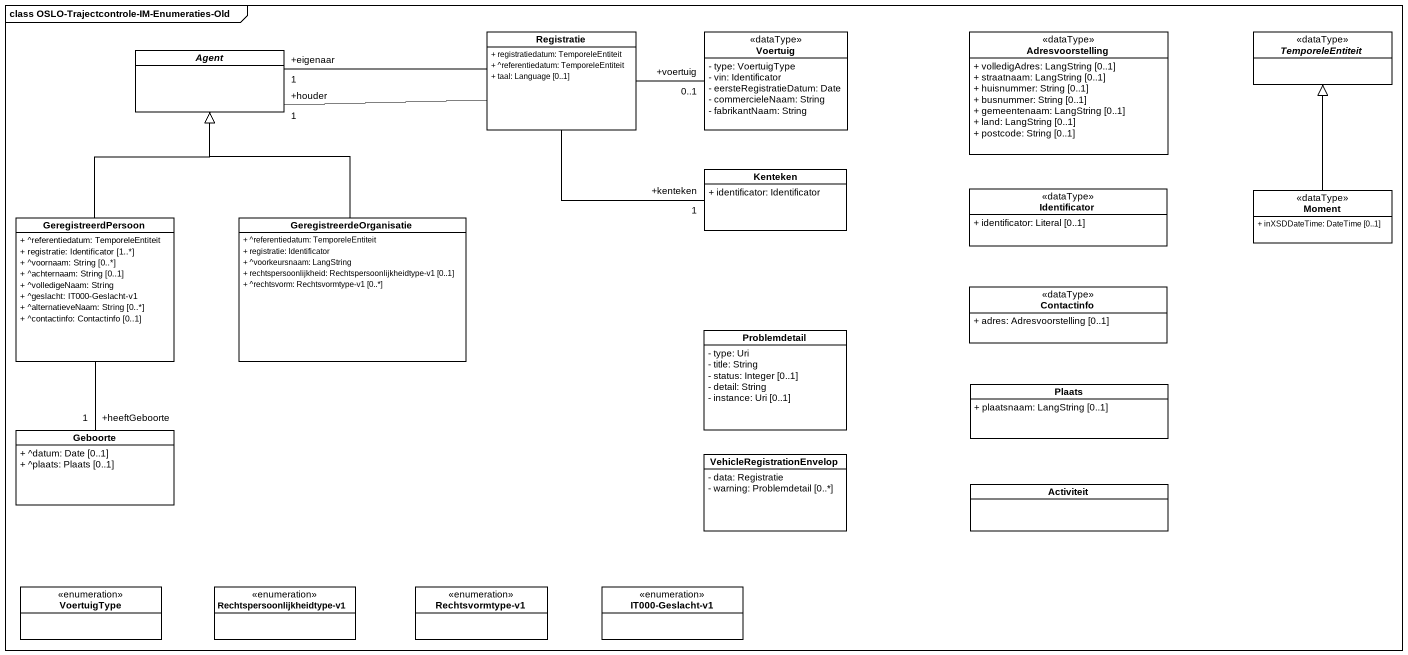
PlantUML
@startuml
mainframe class OSLO-Trajectcontrole-IM-Enumeraties-Old
hide circle
hide empty members
skinparam classAttributeIconSize 0
abstract class "Agent" as Agent_
class Registratie {
  + registratiedatum: TemporeleEntiteit
  + ^referentiedatum: TemporeleEntiteit
  + taal: Language [0..1]
}
class Voertuig <<dataType>> {
  - type: VoertuigType
  - vin: Identificator
  - eersteRegistratieDatum: Date
  - commercieleNaam: String
  - fabrikantNaam: String
}
class Adresvoorstelling <<dataType>> {
  + volledigAdres: LangString [0..1]
  + straatnaam: LangString [0..1]
  + huisnummer: String [0..1]
  + busnummer: String [0..1]
  + gemeentenaam: LangString [0..1]
  + land: LangString [0..1]
  + postcode: String [0..1]
}
abstract class TemporeleEntiteit <<dataType>>
class Kenteken {
  + identificator: Identificator
}
class GeregistreerdPersoon {
  + ^referentiedatum: TemporeleEntiteit
  + registratie: Identificator [1..*]
  + ^voornaam: String [0..*]
  + ^achternaam: String [0..1]
  + ^volledigeNaam: String
  + ^geslacht: IT000-Geslacht-v1
  + ^alternatieveNaam: String [0..*]
  + ^contactinfo: Contactinfo [0..1]
}
class GeregistreerdeOrganisatie {
  + ^referentiedatum: TemporeleEntiteit
  + registratie: Identificator
  + ^voorkeursnaam: LangString
  + rechtspersoonlijkheid: Rechtspersoonlijkheidtype-v1 [0..1]
  + ^rechtsvorm: Rechtsvormtype-v1 [0..*]
}
class Identificator <<dataType>> {
  + identificator: Literal [0..1]
}
class Moment <<dataType>> {
  + inXSDDateTime: DateTime [0..1]
}
class Contactinfo <<dataType>> {
  + adres: Adresvoorstelling [0..1]
}
class Problemdetail {
  - type: Uri
  - title: String
  - status: Integer [0..1]
  - detail: String
  - instance: Uri [0..1]
}
class Plaats {
  + plaatsnaam: LangString [0..1]
}
class Geboorte {
  + ^datum: Date [0..1]
  + ^plaats: Plaats [0..1]
}
class VehicleRegistrationEnvelop {
  - data: Registratie
  - warning: Problemdetail [0..*]
}
class Activiteit
enum VoertuigType
enum "Rechtspersoonlijkheidtype-v1" as Rechtspersoonlijkheidtype_v1
enum "Rechtsvormtype-v1" as Rechtsvormtype_v1
enum "IT000-Geslacht-v1" as IT000_Geslacht_v1
Registratie -left- "+eigenaar\n1" Agent_
Registratie -left- "+houder\n1" Agent_
Registratie -right- "+voertuig\n0..1" Voertuig
Registratie -right- "+kenteken\n1" Kenteken
GeregistreerdPersoon -up-|> Agent_
GeregistreerdPersoon -- "+heeftGeboorte\n1" Geboorte
GeregistreerdeOrganisatie -up-|> Agent_
Moment -up-|> TemporeleEntiteit
@enduml
